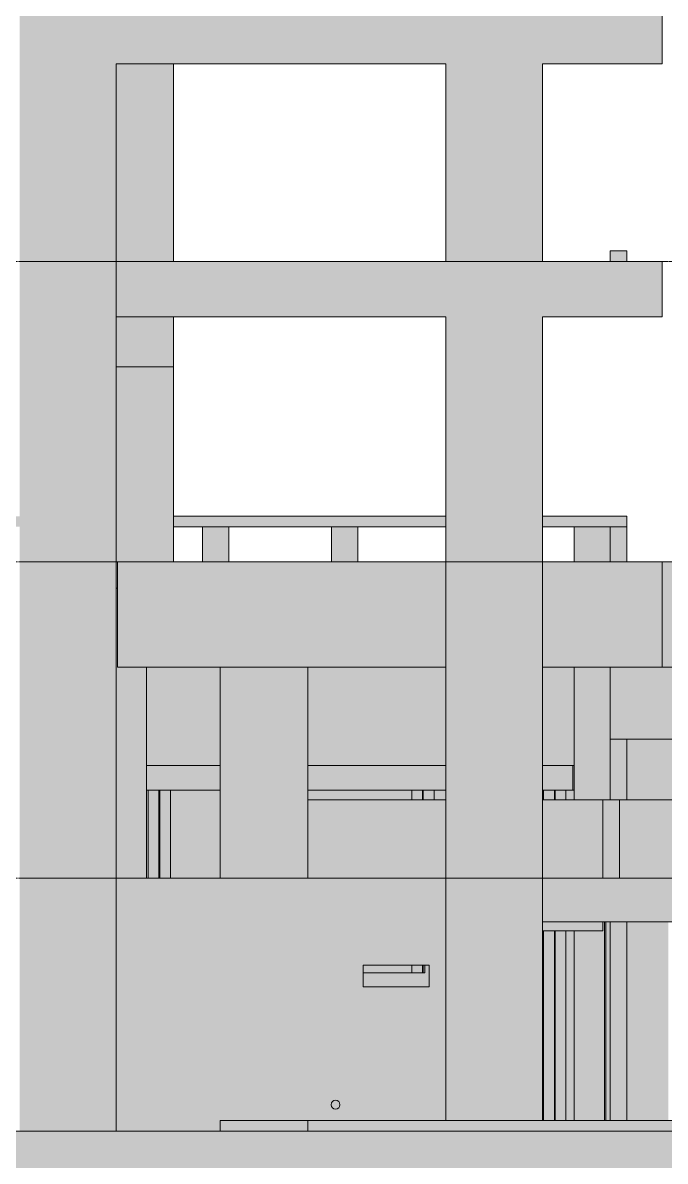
# Model space of a CAD drawing. Header units: centimetres. Extents: x -1475 to 26035, y -1239 to 84208.
# Drawn here: x 15515 to 16246, y 74231 to 75527 of the extents above; entities that cross this region are included whole.
import ezdxf

# ---------------------------------------------------------------- set-up
doc = ezdxf.new("R2010")
doc.units = ezdxf.units.CM
doc.linetypes.add('Centro', pattern=[3.175, 0.635, -0.47625, 1.5875, -0.47625])
for name, color, linetype, lineweight in [('A-FLOR', 7, 'Continuous', 9), ('A-FLOR-LEVL', 7, 'Continuous', 9), ('A-WALL', 7, 'Continuous', 9), ('S-BEAM', 7, 'Continuous', 9), ('S-COLS', 7, 'Continuous', 9), ('S-FNDN', 7, 'Continuous', 9)]:
    doc.layers.add(name, color=color, linetype=linetype, lineweight=lineweight)

# ---------------------------------------------------------------- blocks, each defined once
blk = doc.blocks.new('Estaca W Gerdau - W250X73-3287645-CT202 - CORTE ESQ_ DINF')
at = {"layer": 'S-FNDN', "true_color": 0xacb7d2}
h = blk.add_hatch(color=9, dxfattribs=at)
h.paths.add_polyline_path([(1493.4, 73400), (1494.8, 73400), (1494.8, 73574), (1493.4, 73574), (1493.4, 73455.5)], flags=0)
h.paths.add_polyline_path([(1494.8, 74277), (1494.6, 74503), (1493.4, 74503), (1493.4, 74277)], flags=0)
for points in [[(1494.8, 74277), (1496, 74277), (1496, 74503), (1494.8, 74503), (1494.8, 74378.3)], [(1499.8, 74277), (1499.8, 74503), (1496, 74503), (1496, 74277)]]:
    blk.add_hatch(color=9, dxfattribs=at).paths.add_polyline_path(points, flags=0)
at = {"layer": 'S-FNDN'}
for p, q in [((1493.4, 74503), (1493.4, 74277)), ((1494.8, 74503), (1494.8, 74277)), ((1493.4, 73574), (1493.4, 73400)), ((1494.8, 73400), (1493.4, 73400))]:
    blk.add_line(p, q, dxfattribs=at)
blk = doc.blocks.new('Estaca W Gerdau - W250X73-4068932-CT202 - CORTE ESQ_ DINF')
at = {"layer": 'S-FNDN', "true_color": 0xacb7d2}
h = blk.add_hatch(color=9, dxfattribs=at)
h.paths.add_polyline_path([(999.4, 73424), (999.4, 73574), (974, 73574), (974, 73424)], flags=0)
h.paths.add_polyline_path([(974, 74553), (999.4, 74553), (999.4, 74653), (974, 74653), (974, 74562.9)], flags=0)
at = {"layer": 'S-FNDN'}
for p, q in [((974, 74653), (974, 74553)), ((986.3, 74553), (986.3, 74653)), ((987.1, 74653), (987.1, 74553)), ((999.4, 74653), (999.4, 74553)), ((974, 73574), (974, 73423.9)), ((986.3, 73423.9), (986.3, 73574)), ((987.1, 73574), (987.1, 73423.9)), ((999.4, 73574), (999.4, 73423.9))]:
    blk.add_line(p, q, dxfattribs=at)
blk = doc.blocks.new('Estaca W Gerdau - W250X73-V8-CT202 - CORTE ESQ_ DINF')
at = {"layer": 'S-FNDN', "true_color": 0xacb7d2}
h = blk.add_hatch(color=9, dxfattribs=at)
h.paths.add_polyline_path([(1299.4, 73400), (1299.4, 73574), (1274, 73574), (1274, 73400)], flags=0)
h.paths.add_polyline_path([(1288.7, 74445), (1288.7, 74454), (1274, 74454), (1274, 74445)], flags=0)
h.paths.add_polyline_path([(1299.4, 74642), (1299.4, 74653), (1274, 74653), (1274, 74642), (1288.7, 74642)], flags=0)
at = {"layer": 'S-FNDN'}
for p, q in [((1274, 74653), (1274, 74642)), ((1286.3, 74642), (1286.3, 74653)), ((1287.1, 74653), (1287.1, 74642)), ((1299.4, 74653), (1299.4, 74642)), ((1274, 74454), (1274, 74445)), ((1286.3, 74445), (1286.3, 74454)), ((1287.1, 74454), (1287.1, 74445)), ((1274, 73574), (1274, 73400)), ((1286.3, 73400), (1286.3, 73574)), ((1287.1, 73574), (1287.1, 73400)), ((1299.4, 73574), (1299.4, 73400)), ((1299.4, 73400), (1274, 73400))]:
    blk.add_line(p, q, dxfattribs=at)
blk = doc.blocks.new('Estaca W Gerdau - W250X73-V9-CT202 - CORTE ESQ_ DINF')
at = {"layer": 'S-FNDN', "true_color": 0xacb7d2}
h = blk.add_hatch(color=9, dxfattribs=at)
h.paths.add_polyline_path([(1449.4, 73400), (1449.4, 73554), (1428.8, 73554), (1428.8, 73574), (1424, 73574), (1424, 73400)], flags=0)
h.paths.add_polyline_path([(1449.4, 74277), (1449.4, 74493), (1424, 74493), (1424, 74277), (1445.1, 74277)], flags=0)
h.paths.add_polyline_path([(1439.7, 74642), (1449.4, 74642), (1449.4, 74653), (1424, 74653), (1424, 74642)], flags=0)
at = {"layer": 'S-FNDN'}
for p, q in [((1424, 74653), (1424, 74642)), ((1436.3, 74642), (1436.3, 74653)), ((1437.1, 74653), (1437.1, 74642)), ((1449.4, 74653), (1449.4, 74642)), ((1424, 74493), (1424, 74277)), ((1436.3, 74277), (1436.3, 74493)), ((1437.1, 74493), (1437.1, 74277)), ((1449.4, 74493), (1449.4, 74277)), ((1424, 73574), (1424, 73400)), ((1436.3, 73400), (1436.3, 73554)), ((1437.1, 73554), (1437.1, 73400)), ((1449.4, 73554), (1449.4, 73400)), ((1449.4, 73400), (1424, 73400))]:
    blk.add_line(p, q, dxfattribs=at)

msp = doc.modelspace()

# ---------------------------------------------------------------- hatches: boundary and pattern name
at = {"layer": 'A-FLOR', "true_color": 0xc0c0c0}
h = msp.add_hatch(color=9, dxfattribs=at)
h.paths.add_polyline_path([(15996.51, 74953), (15996.51, 74965), (15686.51, 74965), (15686.51, 74953), (15795.16, 74953)], flags=0)
h.paths.add_polyline_path([(15511.51, 74953), (15511.51, 74965), (15363.51, 74965), (15363.51, 74953), (15418.77, 74953)], flags=0)
h.paths.add_polyline_path([(16202.51, 74953), (16202.51, 74965), (16106.51, 74965), (16106.51, 74953), (16171.55, 74953)], flags=0)
at = {"layer": 'A-WALL', "true_color": 0xc0c0c0}
msp.add_hatch(color=9, dxfattribs=at).paths.add_polyline_path([(16202.51, 74913), (16202.51, 74953), (16183.51, 74953), (16183.51, 74913)], flags=0)
h = msp.add_hatch(color=9, dxfattribs=at)
h.paths.add_polyline_path([(16183.51, 74277), (16202.51, 74277), (16202.51, 74503), (16183.51, 74503), (16183.51, 74378.3)], flags=0)
h.paths.add_polyline_path([(16194.57, 74642), (16202.51, 74642), (16202.51, 74711), (16183.51, 74711), (16183.51, 74642), (16194.01, 74642)], flags=0)
h = msp.add_hatch(color=9, dxfattribs=at)
h.paths.add_polyline_path([(16133.19, 74277), (16142.51, 74277), (16142.51, 74493), (16133.19, 74493), (16133.19, 74279.91)], flags=0)
h.paths.add_polyline_path([(16106.51, 74277), (16107.79, 74277.14), (16107.79, 74493), (16106.51, 74493), (16106.51, 74378.3)], flags=0)
h.paths.add_polyline_path([(15902.51, 74445), (15957.79, 74445), (15957.79, 74454), (15902.51, 74454)], flags=0)
h.paths.add_polyline_path([(15717.01, 74553), (15739.51, 74553), (15739.51, 74653), (15683.19, 74653), (15683.19, 74553), (15692.01, 74553)], flags=0)
h.paths.add_polyline_path([(15656.01, 74553), (15657.79, 74553), (15657.79, 74653), (15656.01, 74653), (15656.01, 74562.87)], flags=0)
h.paths.add_polyline_path([(15413.51, 74553), (15494.51, 74553), (15494.51, 74653), (15413.51, 74653), (15413.51, 74558.99)], flags=0)
h.paths.add_polyline_path([(15858.51, 74642), (15957.79, 74642), (15957.79, 74653), (15839.51, 74653), (15839.51, 74642)], flags=0)
h.paths.add_polyline_path([(16106.51, 74642), (16107.79, 74642), (16107.79, 74653), (16106.51, 74653)], flags=0)
h.paths.add_polyline_path([(16141.04, 74642), (16142.51, 74642), (16142.51, 74681), (16141.04, 74681), (16141.04, 74653), (16133.19, 74653), (16133.19, 74642), (16135.52, 74642)], flags=0)
h.paths.add_polyline_path([(15983.35, 74642), (15996.51, 74642), (15996.51, 74653), (15983.19, 74653), (15983.19, 74642)], flags=0)
h = msp.add_hatch(color=9, dxfattribs=at)
h.paths.add_polyline_path([(16249.8, 74277), (16249.8, 74503), (16202.51, 74503), (16202.51, 74277)], flags=0)
h.paths.add_polyline_path([(16275.2, 74277), (16339.51, 74277), (16339.51, 74503), (16275.2, 74503), (16275.2, 74378.3)], flags=0)
h.paths.add_polyline_path([(16446.84, 74277), (16447.43, 74277), (16447.07, 74503), (16445.2, 74503), (16445.2, 74277)], flags=0)
h.paths.add_polyline_path([(16466.51, 74284), (16589.8, 74284), (16589.8, 74503), (16466.43, 74503), (16466.43, 74284)], flags=0)
h.paths.add_polyline_path([(16615.2, 74284), (16644.01, 74284), (16644.01, 74503), (16615.2, 74503), (16615.2, 74378.3)], flags=0)
h.paths.add_polyline_path([(16694.01, 74284), (16759.8, 74284), (16759.8, 74503), (16694.01, 74503), (16694.01, 74378.3)], flags=0)
h.paths.add_polyline_path([(16869.51, 74284), (16929.8, 74284), (16929.8, 74503), (16869.51, 74503), (16869.51, 74378.3)], flags=0)
h.paths.add_polyline_path([(16955.2, 74284), (17099.8, 74284), (17099.8, 74503), (16955.2, 74503), (16955.2, 74378.3)], flags=0)
h.paths.add_polyline_path([(17125.2, 74284), (17269.8, 74284), (17269.8, 74503), (17125.2, 74503), (17125.2, 74332.62)], flags=0)
h.paths.add_polyline_path([(17269.8, 74574), (17269.8, 74580), (17125.2, 74580), (17125.2, 74574), (17193.02, 74574)], flags=0)
h.paths.add_polyline_path([(16929.8, 74574), (16929.8, 74580), (16869.51, 74580), (16869.51, 74574), (16924.33, 74574)], flags=0)
h.paths.add_polyline_path([(16694.01, 74574), (16759.8, 74574), (16759.8, 74580), (16694.01, 74580)], flags=0)
h.paths.add_polyline_path([(16955.2, 74574), (17099.8, 74574), (17099.8, 74580), (16955.2, 74580)], flags=0)
at = {"layer": 'S-BEAM', "true_color": 0xc0c0c0}
for points in [[(15795.16, 75480.01), (15996.51, 75480.01), (15996.51, 75543.01), (15621.51, 75543.01), (15621.51, 75480.01)], [(16106.51, 75480.01), (16242.51, 75480.01), (16242.51, 75543.01), (16106.51, 75543.01)], [(16202.51, 75255.01), (16202.51, 75267), (16183.51, 75267), (16183.51, 75255.01), (16194.07, 75255.01)], [(15621.51, 75192.01), (15996.51, 75192.01), (15996.51, 75255.01), (15621.51, 75255.01)], [(16106.51, 75192.01), (16242.51, 75192.01), (16242.51, 75255.01), (16106.51, 75255.01)], [(15622.78, 74793), (15996.51, 74793), (15996.51, 74913), (15622.78, 74913)], [(16106.51, 74793), (16242.51, 74793), (16242.51, 74913), (16106.51, 74913)], [(16439.51, 74793), (16447.43, 74793.02), (16447.43, 74913), (16242.51, 74913), (16242.51, 74793), (16389.34, 74793)], [(16171.55, 74553), (16175.01, 74553), (16175.01, 74642), (16106.51, 74642), (16106.51, 74553)], [(16175.01, 74553), (16194.01, 74553), (16194.01, 74642), (16175.01, 74642), (16175.01, 74562.87)], [(16202.51, 74553), (16339.51, 74553), (16339.51, 74642), (16194.01, 74642), (16194.01, 74553)], [(16447.43, 74503), (16447.07, 74553), (16106.51, 74553), (16106.51, 74503), (16447.07, 74503)], [(16175.01, 74493), (16175.01, 74503), (16106.51, 74503), (16106.51, 74493), (16171.55, 74493)], [(15795.16, 74265), (15839.51, 74265), (15839.51, 74277), (15739.51, 74277), (15739.51, 74265)], [(16106.51, 74265), (16447.43, 74265.01), (16447.43, 74277), (15839.51, 74277), (15839.51, 74265), (16077.45, 74265)], [(15795.16, 74207), (16446.84, 74207), (16446.84, 74265), (15337.92, 74265), (15338.15, 74207), (15701.06, 74207)]]:
    msp.add_hatch(color=9, dxfattribs=at).paths.add_polyline_path(points, flags=0)
h = msp.add_hatch(color=9, dxfattribs=at)
h.paths.add_polyline_path([(15991.51, 74681), (15996.51, 74681), (15996.51, 74793), (15839.51, 74793), (15839.51, 74681), (15983.35, 74681)], flags=0)
h.paths.add_polyline_path([(15739.51, 74681), (15739.51, 74793), (15656.01, 74793), (15656.01, 74681)], flags=0)
h.paths.add_polyline_path([(16106.51, 74681), (16142.51, 74681), (16142.51, 74793), (16106.51, 74793), (16106.51, 74702.95)], flags=0)
h = msp.add_hatch(color=9, dxfattribs=at)
h.paths.add_polyline_path([(16183.51, 74711), (16339.51, 74711), (16339.51, 74793), (16183.51, 74793), (16183.51, 74747.43)], flags=0)
h.paths.add_polyline_path([(16547.94, 74711), (16769.51, 74711), (16769.51, 74793), (16466.43, 74793), (16466.43, 74711)], flags=0)
h.paths.add_polyline_path([(17270, 74711), (17270, 74793), (16869.51, 74793), (16869.51, 74711), (17145.31, 74711)], flags=0)
h.paths.add_polyline_path([(16439.51, 74711), (16447.43, 74711), (16447.43, 74793), (16439.51, 74793), (16439.51, 74713.67)], flags=0)
h = msp.add_hatch(color=9, dxfattribs=at)
h.paths.add_polyline_path([(16769.51, 74620), (16769.51, 74711), (16466.43, 74711), (16466.43, 74642), (16694.01, 74642), (16694.01, 74620), (16736.13, 74620)], flags=0)
h.paths.add_polyline_path([(17270, 74620), (17271.68, 74620), (17271.53, 74723), (17270, 74723), (17270, 74711), (16869.51, 74711), (16869.51, 74620), (17112.52, 74620)], flags=0)
h.paths.add_polyline_path([(16447.43, 74642), (16447.43, 74711), (16439.51, 74711), (16439.51, 74642)], flags=0)
h.paths.add_polyline_path([(16202.51, 74642), (16339.51, 74642), (16339.51, 74711), (16202.51, 74711)], flags=0)
h = msp.add_hatch(color=9, dxfattribs=at)
h.paths.add_polyline_path([(15956.18, 74653), (15996.51, 74653), (15996.51, 74681), (15839.51, 74681), (15839.51, 74653), (15902.51, 74653)], flags=0)
h.paths.add_polyline_path([(15413.51, 74653), (15494.51, 74653), (15494.51, 74680), (15413.51, 74680)], flags=0)
h.paths.add_polyline_path([(16122.77, 74653), (16141.04, 74653), (16141.04, 74681), (16106.51, 74681), (16106.51, 74653)], flags=0)
h.paths.add_polyline_path([(15656.01, 74653), (15739.51, 74653), (15739.51, 74681), (15656.01, 74681)], flags=0)
h = msp.add_hatch(color=9, dxfattribs=at)
h.paths.add_polyline_path([(15871.01, 74290), (15873.51, 74290.67), (15875.34, 74292.5), (15876.01, 74295), (15875.34, 74297.5), (15873.13, 74299.49), (15871.01, 74300), (15868.51, 74299.33), (15866.68, 74297.5), (15866.01, 74295), (15866.68, 74292.5), (15868.51, 74290.67), (15869.72, 74290.17)], flags=0)
h.paths.add_polyline_path([(15902.51, 74429), (15977.51, 74429), (15977.51, 74454), (15972.51, 74454), (15972.51, 74445), (15902.51, 74445)], flags=0)
h.paths.add_polyline_path([(15870.35, 74553), (15996.51, 74553), (15996.51, 74642), (15839.51, 74642), (15839.51, 74553), (15858.51, 74553)], flags=0)
h = msp.add_hatch(color=9, dxfattribs=at)
h.paths.add_polyline_path([(15701.06, 74265), (15739.51, 74265), (15739.51, 74277), (15996.51, 74277), (15996.51, 74553), (15621.51, 74553), (15621.51, 74265)], flags=0)
h.paths.add_polyline_path([(15871.01, 74290), (15868.51, 74290.67), (15866.68, 74292.5), (15866.01, 74295), (15866.68, 74297.5), (15868.51, 74299.33), (15871.01, 74300), (15873.51, 74299.33), (15875.34, 74297.5), (15876.01, 74295), (15875.34, 74292.5), (15873.51, 74290.67), (15872.31, 74290.17)], flags=0)
h.paths.add_polyline_path([(15977.51, 74429), (15902.51, 74429), (15902.51, 74454), (15977.51, 74454), (15977.51, 74435.3)], flags=0)
at = {"layer": 'S-COLS', "true_color": 0xc0c0c0}
for points in [[(15621.51, 75255.01), (15621.51, 75543.01), (15511.51, 75543.01), (15511.51, 75255.01)], [(16106.51, 75255.01), (16106.51, 75543.01), (15996.51, 75543.01), (15996.51, 75255.01)], [(15686.51, 75255.01), (15686.51, 75480.01), (15621.51, 75480.01), (15621.51, 75255.01)], [(15606.96, 74913), (15621.51, 74913), (15621.51, 75255.01), (15511.51, 75255.01), (15511.51, 74913)], [(15996.51, 74913), (16106.51, 74913), (16106.51, 75255.01), (15996.51, 75255.01), (15996.51, 74931.99)], [(15621.51, 74883), (15622.78, 74883), (15622.78, 74913), (15686.51, 74913), (15686.51, 75192.01), (15621.51, 75192.01), (15621.51, 74891.18)], [(15749.51, 74913), (15749.51, 74953), (15719.51, 74953), (15719.51, 74913), (15739.51, 74913)], [(15896.51, 74913), (15896.51, 74953), (15866.51, 74953), (15866.51, 74913), (15889.59, 74913)], [(15511.51, 74553), (15621.51, 74553), (15621.51, 74913), (15511.51, 74913), (15511.51, 74562.87)], [(16106.51, 74553), (16106.51, 74913), (15996.51, 74913), (15996.51, 74553), (16077.45, 74553)], [(15656.01, 74553), (15656.01, 74793), (15622.78, 74793), (15622.78, 74883), (15621.51, 74883), (15621.51, 74553)], [(15839.51, 74553), (15839.51, 74793), (15739.51, 74793), (15739.51, 74553), (15795.16, 74553)], [(15511.51, 74265), (15621.51, 74265), (15621.51, 74553), (15511.51, 74553), (15511.51, 74378.3)], [(16077.45, 74277), (16106.51, 74277), (16106.51, 74553), (15996.51, 74553), (15996.51, 74277), (16055.51, 74277)], [(16142.51, 74277), (16177.11, 74277), (16177.11, 74503), (16175.01, 74503), (16175.01, 74493), (16142.51, 74493), (16142.51, 74280.93)]]:
    msp.add_hatch(color=9, dxfattribs=at).paths.add_polyline_path(points, flags=0)
h = msp.add_hatch(color=9, dxfattribs=at)
h.paths.add_polyline_path([(16175.01, 74642), (16183.51, 74642), (16183.51, 74793), (16142.51, 74793), (16142.51, 74642), (16171.55, 74642)], flags=0)
h.paths.add_polyline_path([(16171.55, 74913), (16183.51, 74913), (16183.51, 74953), (16142.51, 74953), (16142.51, 74913), (16155.23, 74913)], flags=0)

# ---------------------------------------------------------------- linework, layer by layer
at = {"layer": 'A-FLOR'}
for p, q in [((15686.51, 74965), (15996.51, 74965)), ((16106.51, 74965), (16202.51, 74965)), ((16202.51, 74965), (16202.51, 74953)), ((15996.51, 74953), (15686.51, 74953)), ((16202.51, 74953), (16106.51, 74953))]:
    msp.add_line(p, q, dxfattribs=at)
at = {"layer": 'A-FLOR-LEVL', "linetype": 'Centro'}
for p, q in [((13159.76, 75255.01), (16958.36, 75255.01)), ((13159.76, 74913), (16958.36, 74913)), ((13159.76, 74553), (17928.58, 74553)), ((13159.76, 74265), (17928.58, 74265))]:
    msp.add_line(p, q, dxfattribs=at)
at = {"layer": 'A-WALL'}
for p, q in [((16183.51, 74913), (16183.51, 74953)), ((16202.51, 74953), (16202.51, 74913)), ((16183.51, 74642), (16183.51, 74711)), ((16202.51, 74711), (16202.51, 74642)), ((16183.51, 74277), (16183.51, 74503)), ((16202.51, 74503), (16202.51, 74277))]:
    msp.add_line(p, q, dxfattribs=at)
at = {"layer": 'S-BEAM'}
for p, q in [((16242.51, 75543.01), (16242.51, 75480.01)), ((15621.51, 75480.01), (15996.51, 75480.01)), ((16106.51, 75480.01), (16242.51, 75480.01)), ((16202.51, 75267), (16183.51, 75267)), ((16183.51, 75267), (16183.51, 75255.01)), ((16202.51, 75255.01), (16202.51, 75267)), ((15621.51, 75255.01), (15621.51, 75192.01)), ((15621.51, 75255.01), (15996.51, 75255.01)), ((16106.51, 75255.01), (16242.51, 75255.01)), ((16242.51, 75255.01), (16242.51, 75192.01)), ((15621.51, 75192.01), (15996.51, 75192.01)), ((16106.51, 75192.01), (16242.51, 75192.01)), ((15622.78, 74793), (15622.78, 74913)), ((15622.78, 74913), (15996.51, 74913)), ((15996.51, 74793), (15996.51, 74913)), ((16106.51, 74913), (16242.51, 74913)), ((16106.51, 74913), (16106.51, 74793)), ((16242.51, 74913), (16242.51, 74793)), ((16242.51, 74913), (16447.43, 74913)), ((15622.78, 74793), (15996.51, 74793)), ((16106.51, 74793), (16242.51, 74793)), ((16142.51, 74681), (16142.51, 74793)), ((16183.51, 74711), (16183.51, 74793)), ((16447.43, 74793), (16242.51, 74793)), ((16339.51, 74711), (16183.51, 74711)), ((15739.51, 74681), (15656.01, 74681)), ((15996.51, 74681), (15839.51, 74681)), ((16142.51, 74681), (16106.51, 74681)), ((16141.04, 74653), (16141.04, 74681)), ((15739.51, 74653), (15656.01, 74653)), ((15996.51, 74653), (15839.51, 74653)), ((16141.04, 74653), (16106.51, 74653)), ((16142.51, 74653), (16141.04, 74653)), ((15996.51, 74642), (15839.51, 74642)), ((16106.51, 74642), (16175.01, 74642)), ((16194.01, 74642), (16175.01, 74642)), ((16175.01, 74642), (16175.01, 74553)), ((16194.01, 74553), (16194.01, 74642)), ((16194.01, 74642), (16339.51, 74642)), ((15996.51, 74553), (15621.51, 74553)), ((15621.51, 74553), (15621.51, 74265)), ((15996.51, 74277), (15996.51, 74553)), ((16106.51, 74553), (16447.07, 74553)), ((16447.43, 74503), (16106.51, 74503)), ((16175.01, 74503), (16175.01, 74493)), ((16106.51, 74493), (16175.01, 74493)), ((15902.51, 74454), (15977.51, 74454)), ((15902.51, 74429), (15902.51, 74454)), ((15972.51, 74454), (15972.51, 74445)), ((15977.51, 74454), (15977.51, 74429)), ((15972.51, 74445), (15902.51, 74445)), ((15977.51, 74429), (15902.51, 74429)), ((15739.51, 74277), (15839.51, 74277)), ((15739.51, 74265), (15739.51, 74277)), ((15839.51, 74277), (15839.51, 74265)), ((15839.51, 74277), (16447.43, 74277)), ((15337.92, 74265), (16446.84, 74265))]:
    msp.add_line(p, q, dxfattribs=at)
for start, end in [(90, 270), (270, 90)]:
    msp.add_arc((15871.01, 74295), 5, start, end, dxfattribs=at)
at = {"layer": 'S-COLS'}
for p, q in [((15621.51, 75255.01), (15621.51, 75480.01)), ((15686.51, 75255.01), (15686.51, 75480.01)), ((15996.51, 75480.01), (15996.51, 75255.01)), ((16106.51, 75255.01), (16106.51, 75480.01)), ((15621.51, 75255.01), (15511.51, 75255.01)), ((15621.51, 75255.01), (15511.51, 75255.01)), ((15621.51, 75255.01), (15621.51, 74913)), ((16106.51, 75255.01), (15996.51, 75255.01)), ((16106.51, 75255.01), (15996.51, 75255.01)), ((15686.51, 75135.01), (15686.51, 75192.01)), ((15686.51, 74913), (15686.51, 75192.01)), ((15996.51, 75192.01), (15996.51, 74913)), ((16106.51, 74913), (16106.51, 75192.01)), ((15686.51, 75135.01), (15621.51, 75135.01)), ((15719.51, 74953), (15719.51, 74913)), ((15749.51, 74913), (15749.51, 74953)), ((15866.51, 74953), (15866.51, 74913)), ((15896.51, 74913), (15896.51, 74953)), ((16142.51, 74953), (16142.51, 74913)), ((15621.51, 74913), (15511.51, 74913)), ((15621.51, 74913), (15511.51, 74913)), ((15621.51, 74913), (15621.51, 74553)), ((16106.51, 74913), (15996.51, 74913)), ((15996.51, 74913), (15996.51, 74553)), ((16106.51, 74913), (15996.51, 74913)), ((16106.51, 74913), (16106.51, 74553)), ((15622.78, 74883), (15621.51, 74883)), ((15656.01, 74553), (15656.01, 74793)), ((15739.51, 74793), (15739.51, 74553)), ((15839.51, 74553), (15839.51, 74793)), ((16142.51, 74793), (16142.51, 74642)), ((15621.51, 74553), (15511.51, 74553)), ((15621.51, 74553), (15511.51, 74553)), ((15621.51, 74553), (15621.51, 74265)), ((15996.51, 74553), (15996.51, 74277)), ((16106.51, 74553), (15996.51, 74553)), ((16106.51, 74553), (15996.51, 74553)), ((16106.51, 74553), (16106.51, 74277)), ((16142.51, 74493), (16142.51, 74277))]:
    msp.add_line(p, q, dxfattribs=at)

# ---------------------------------------------------------------- block references
at = {"layer": 'S-FNDN'}
for name in ['Estaca W Gerdau - W250X73-4068932-CT202 - CORTE ESQ_ DINF', 'Estaca W Gerdau - W250X73-V8-CT202 - CORTE ESQ_ DINF', 'Estaca W Gerdau - W250X73-V9-CT202 - CORTE ESQ_ DINF', 'Estaca W Gerdau - W250X73-3287645-CT202 - CORTE ESQ_ DINF']:
    msp.add_blockref(name, (14683.76, 0), dxfattribs=at)

doc.saveas('drawing.dxf')
